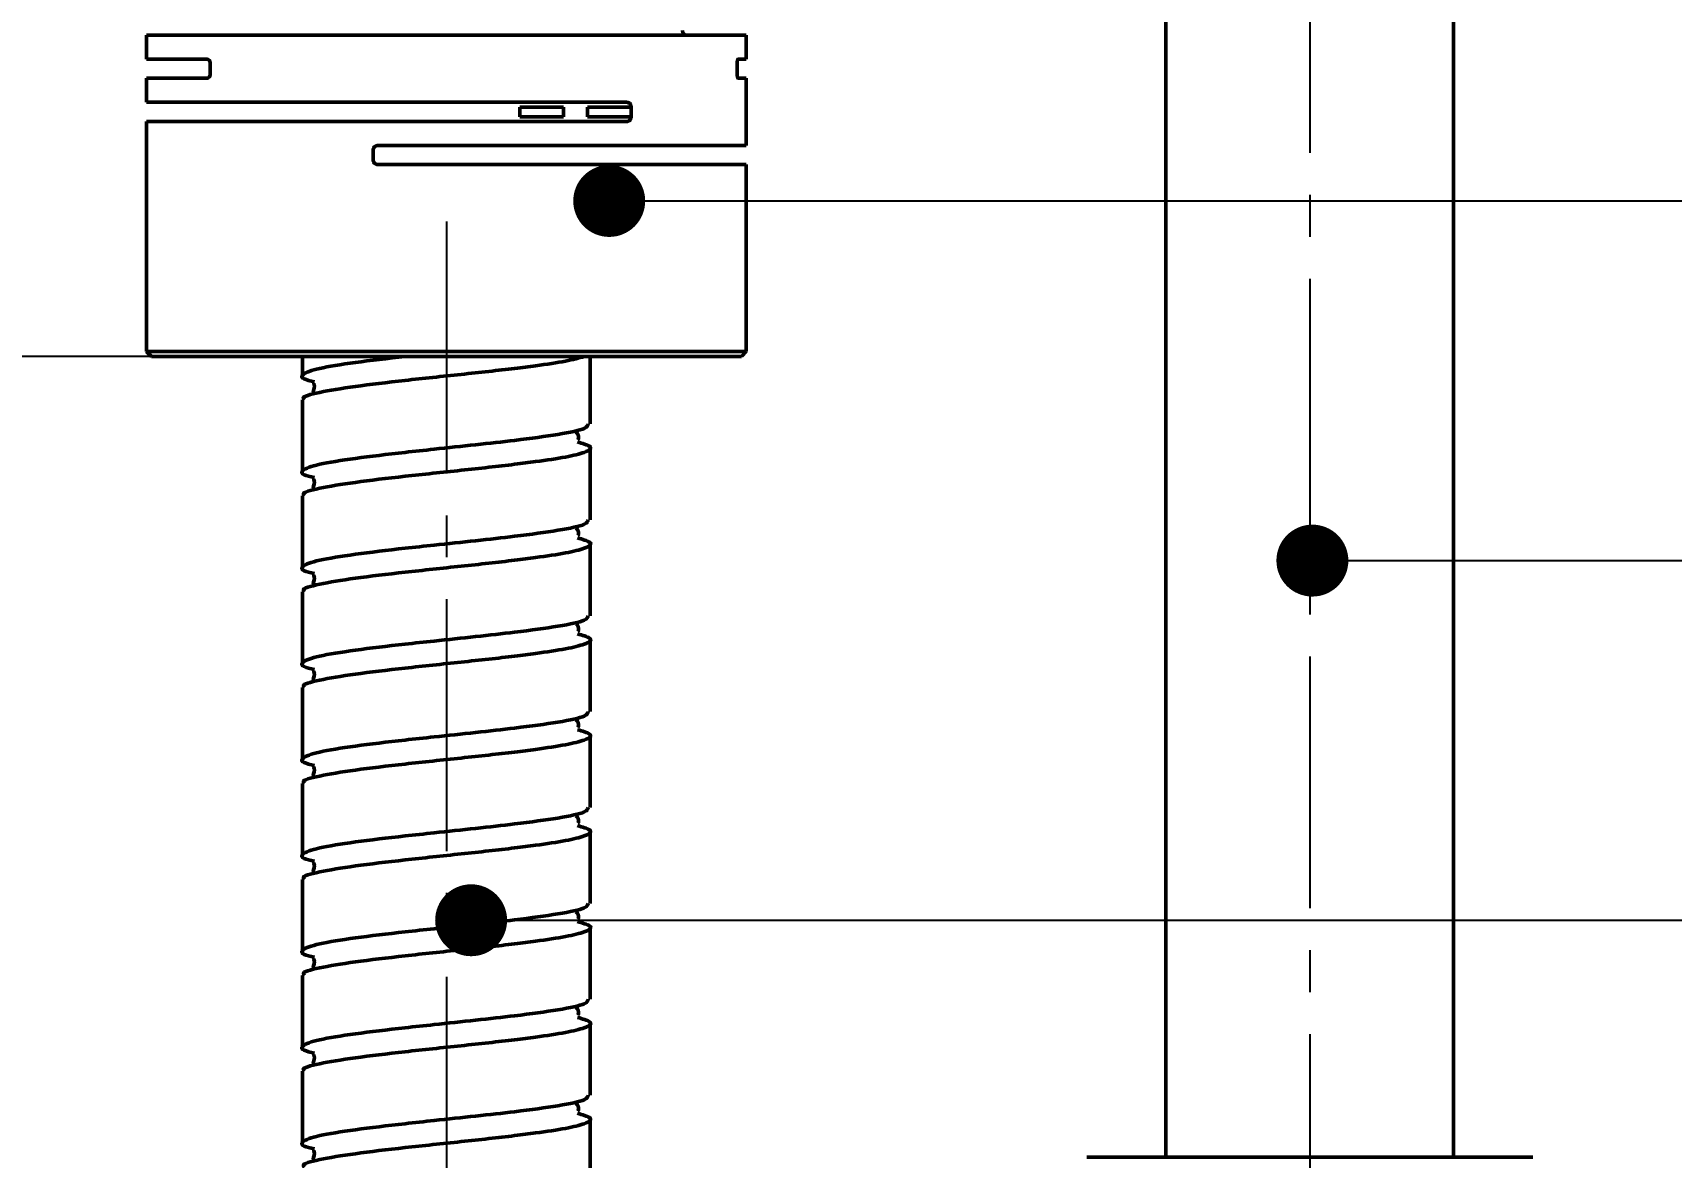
# Model space of a CAD drawing. Header units: millimetres. Extents: x -190 to 12889, y -227 to 3957.
# Drawn here: x 2079.9 to 2148.2, y 2102.1 to 2149 of the extents above; entities that cross this region are included whole.
import ezdxf
from ezdxf import colors
from ezdxf.entities.mleader import LeaderData, LeaderLine
from ezdxf.math import Vec2, Vec3

# ---------------------------------------------------------------- set-up
doc = ezdxf.new("R2010")
doc.units = ezdxf.units.MM
doc.header["$LTSCALE"] = 0.7
doc.header["$PDMODE"] = 35
doc.header["$PDSIZE"] = -4
doc.linetypes.add('CENTER2', pattern=[1.125, 0.75, -0.125, 0.125, -0.125])
doc.layers.get('0').update_dxf_attribs({"color": 255})
for name, color, linetype, lineweight in [('AM_5', 10, 'Continuous', 25), ('CON', 7, 'Continuous', 50), ('DIM', 94, 'Continuous', 25)]:
    doc.layers.add(name, color=color, linetype=linetype, lineweight=lineweight)
doc.styles.add('TCVN-7284', font='tcvn+7284-2003r.ttf')
doc.styles.add('TCVN7824', font='tcvn+7284-2003r.ttf', dxfattribs={"height": 3.5})
doc.dimstyles.new('TCVN_ISO-25_RadiusDia', dxfattribs={"dimtxt": 2.5, "dimasz": 2.5, "dimexe": 2, "dimexo": 0, "dimgap": 1, "dimtad": 1, "dimtoh": 1, "dimtxsty": 'TCVN-7284', "dimblk": 'Arrow', "dimcen": 0, "dimclrd": 256, "dimclre": 256, "dimclrt": 256, "dimadec": 0, "dimazin": 0, "dimtfac": 1, "dimtofl": 0, "dimtmove": 1, "dimatfit": 0, "dimldrblk": 'Arrow', "dimfxl": 1, "dimlwd": -1, "dimlwe": -1, "dimarcsym": 0})

# ---------------------------------------------------------------- blocks, each defined once
blk = doc.blocks.new('Arrow')
at = {"layer": 'DIM'}
blk.add_solid([(-1, 0.268), (-1, -0.268), (0, 0)], dxfattribs=at)
blk = doc.blocks.new('*D866')
at = {"layer": 'Defpoints', "color": 0, "ltscale": 0.2, "transparency": 16777216}
for p in [(2084.859, 2135.469), (2019.083, 2003.469), (2071.909, 2003.469)]:
    blk.add_point(p, dxfattribs=at)
at = {"layer": 'DIM', "ltscale": 0.2, "transparency": 16777216}
for p, q in [((2084.859, 2135.469), (2015.083, 2135.469)), ((2019.083, 2130.469), (2019.083, 2008.469)), ((2071.909, 2003.469), (2015.083, 2003.469))]:
    blk.add_line(p, q, dxfattribs=at)
at = {"layer": 'DIM', "ltscale": 0.2, "transparency": 16777216, "xscale": 5.000000000000284, "yscale": 5.000000000000284, "zscale": 5.000000000000284}
for p, rotation in [((2019.083, 2135.469), 90), ((2019.083, 2003.469), 270)]:
    blk.add_blockref('Arrow', p, dxfattribs=dict(at, rotation=rotation))
at = {"layer": 'DIM', "ltscale": 0.2, "transparency": 16777216, "insert": (2014.583, 2069.469), "char_height": 5, "attachment_point": 5, "rotation": 90, "style": 'TCVN-7284'}
blk.add_mtext('132', dxfattribs=at)
blk = doc.blocks.new('_Dot')
at = {"color": 0, "linetype": 'ByBlock', "lineweight": -2}
blk.add_line((-0.5, 0), (-1, 0), dxfattribs=at)
at = {"color": 0, "linetype": 'ByBlock', "const_width": 0.5}
blk.add_lwpolyline([(-0.25, 0, 1), (0.25, 0, 1)], format="xyb", close=True, dxfattribs=at)
blk = doc.blocks.new('*U847')
at = {"layer": 'AM_5', "color": 0, "linetype": 'CENTER2', "ltscale": 20, "transparency": 16777216}
blk.add_line((0, 40.139), (0, -158.428), dxfattribs=at)
blk = doc.blocks.new('*U849')
at = {"layer": 'AM_5', "color": 0, "linetype": 'CENTER2', "ltscale": 20, "transparency": 16777216}
blk.add_line((0, 103.936), (0, -85.115), dxfattribs=at)

msp = doc.modelspace()

# ---------------------------------------------------------------- linework, layer by layer
at = {"layer": 'CON', "color": 7, "linetype": 'Continuous'}
for p, q in [((2127.1588, 2158.0693), (2127.1588, 2102.0693)), ((2139.1588, 2102.0693), (2139.1588, 2158.0693)), ((2084.6588, 2148.8693), (2084.6588, 2147.8693)), ((2084.6588, 2148.8693), (2109.6588, 2148.8693)), ((2109.6588, 2147.8693), (2109.6588, 2148.8693)), ((2087.1786, 2147.8693), (2084.6588, 2147.8693)), ((2087.3137, 2147.2693), (2087.3137, 2147.6693)), ((2109.2784, 2147.6693), (2109.2784, 2147.2693)), ((2109.6588, 2147.8693), (2109.3308, 2147.8693)), ((2084.6588, 2147.0693), (2084.6588, 2146.0693)), ((2084.6588, 2147.0693), (2087.1786, 2147.0693)), ((2109.3308, 2147.0693), (2109.6588, 2147.0693)), ((2109.6588, 2144.2693), (2109.6588, 2147.0693)), ((2104.6851, 2146.0693), (2084.6588, 2146.0693)), ((2084.6588, 2145.2693), (2084.6588, 2135.6693)), ((2084.6588, 2145.2693), (2104.6851, 2145.2693)), ((2100.2188, 2145.8693), (2100.2188, 2145.4693)), ((2100.2188, 2145.8693), (2102.0441, 2145.8693)), ((2100.2188, 2145.4693), (2102.0441, 2145.4693)), ((2102.0441, 2145.4693), (2102.0441, 2145.8693)), ((2103.0357, 2145.8693), (2104.861, 2145.8693)), ((2103.0357, 2145.8693), (2103.0357, 2145.4693)), ((2103.0357, 2145.4693), (2104.861, 2145.4693)), ((2104.861, 2145.4693), (2104.861, 2145.8693)), ((2094.0987, 2144.0693), (2094.0987, 2143.6693)), ((2109.6588, 2144.2693), (2094.3142, 2144.2693)), ((2094.3142, 2143.4693), (2109.6588, 2143.4693)), ((2109.6588, 2135.6693), (2109.6588, 2143.4693)), ((2084.6588, 2135.6693), (2084.8588, 2135.4693)), ((2084.9289, 2135.6693), (2084.6588, 2135.6693)), ((2109.4588, 2135.4693), (2084.8588, 2135.4693)), ((2109.6588, 2135.6693), (2084.9289, 2135.6693)), ((2091.1588, 2135.4693), (2091.1588, 2134.6555)), ((2103.1588, 2132.6555), (2103.1588, 2135.4693)), ((2109.4588, 2135.4693), (2109.6588, 2135.6693)), ((2091.1588, 2133.6555), (2091.1588, 2130.6555)), ((2103.1588, 2128.6555), (2103.1588, 2131.6555)), ((2091.1588, 2129.6555), (2091.1588, 2126.6555)), ((2103.1588, 2124.6555), (2103.1588, 2127.6555)), ((2091.1588, 2125.6555), (2091.1588, 2122.6555)), ((2103.1588, 2120.6555), (2103.1588, 2123.6555)), ((2091.1588, 2121.6555), (2091.1588, 2118.6555)), ((2103.1588, 2116.6555), (2103.1588, 2119.6555)), ((2091.1588, 2117.6555), (2091.1588, 2114.6555)), ((2103.1588, 2112.6555), (2103.1588, 2115.6555)), ((2091.1588, 2113.6555), (2091.1588, 2110.6555)), ((2103.1588, 2108.6555), (2103.1588, 2111.6555)), ((2091.1588, 2109.6555), (2091.1588, 2106.6555)), ((2103.1588, 2104.6555), (2103.1588, 2107.6555)), ((2091.1588, 2105.6555), (2091.1588, 2102.6555)), ((2103.1588, 2100.6555), (2103.1588, 2103.6555)), ((2142.4588, 2102.0693), (2123.8588, 2102.0693))]:
    msp.add_line(p, q, dxfattribs=at)
for points, knots in [([(2107.139, 2148.8693), (2107.1222, 2148.872), (2107.0889, 2148.8774), (2107.0517, 2148.9136), (2107.0283, 2148.953), (2107.0148, 2148.988), (2107.0057, 2149.0274), (2107.0045, 2149.0553), (2107.0039, 2149.0693)], [0, 0, 0, 0, 0.250166, 0.4987352, 0.6229356, 0.7472374, 0.8724913, 1, 1, 1, 1]), ([(2087.3137, 2147.6693), (2087.3131, 2147.6834), (2087.3119, 2147.7112), (2087.3028, 2147.7505), (2087.2893, 2147.7856), (2087.2659, 2147.825), (2087.2286, 2147.8612), (2087.1953, 2147.8666), (2087.1786, 2147.8693)], [0, 0, 0, 0, 0.1273937, 0.252521, 0.3767052, 0.5008192, 0.7494054, 1, 1, 1, 1]), ([(2109.3308, 2147.8693), (2109.3244, 2147.8666), (2109.3118, 2147.8612), (2109.2973, 2147.8251), (2109.2881, 2147.7857), (2109.2828, 2147.7506), (2109.2791, 2147.7113), (2109.2787, 2147.6834), (2109.2784, 2147.6693)], [0, 0, 0, 0, 0.250166, 0.4987352, 0.6229356, 0.7472374, 0.8724913, 1, 1, 1, 1]), ([(2087.1786, 2147.0693), (2087.1953, 2147.072), (2087.2286, 2147.0774), (2087.2658, 2147.1136), (2087.2892, 2147.153), (2087.3027, 2147.188), (2087.3119, 2147.2274), (2087.3131, 2147.2553), (2087.3137, 2147.2693)], [0, 0, 0, 0, 0.250166, 0.4987352, 0.6229356, 0.7472374, 0.8724913, 1, 1, 1, 1]), ([(2109.2784, 2147.2693), (2109.2787, 2147.2553), (2109.2791, 2147.2274), (2109.2828, 2147.1881), (2109.2881, 2147.1531), (2109.2972, 2147.1137), (2109.3117, 2147.0774), (2109.3244, 2147.072), (2109.3308, 2147.0693)], [0, 0, 0, 0, 0.1273937, 0.252521, 0.3767052, 0.5008192, 0.7494054, 1, 1, 1, 1]), ([(2104.861, 2145.8693), (2104.8602, 2145.8834), (2104.8587, 2145.9112), (2104.8471, 2145.9505), (2104.8297, 2145.9856), (2104.7995, 2146.025), (2104.7512, 2146.0612), (2104.7072, 2146.0666), (2104.6851, 2146.0693)], [0, 0, 0, 0, 0.1273937, 0.252521, 0.3767052, 0.5008192, 0.7494054, 1, 1, 1, 1]), ([(2104.6851, 2145.2693), (2104.7071, 2145.272), (2104.7511, 2145.2774), (2104.7994, 2145.3136), (2104.8297, 2145.353), (2104.8471, 2145.388), (2104.8587, 2145.4274), (2104.8602, 2145.4553), (2104.861, 2145.4693)], [0, 0, 0, 0, 0.250166, 0.4987352, 0.6229356, 0.7472374, 0.8724913, 1, 1, 1, 1]), ([(2094.3142, 2144.2693), (2094.2873, 2144.2666), (2094.2336, 2144.2612), (2094.1743, 2144.2251), (2094.1372, 2144.1857), (2094.1158, 2144.1506), (2094.1015, 2144.1113), (2094.0996, 2144.0834), (2094.0987, 2144.0693)], [0, 0, 0, 0, 0.250166, 0.4987352, 0.6229356, 0.7472374, 0.8724913, 1, 1, 1, 1]), ([(2094.0987, 2143.6693), (2094.0996, 2143.6553), (2094.1015, 2143.6274), (2094.1158, 2143.5881), (2094.1371, 2143.5531), (2094.1742, 2143.5137), (2094.2335, 2143.4774), (2094.2872, 2143.472), (2094.3142, 2143.4693)], [0, 0, 0, 0, 0.1273937, 0.252521, 0.3767052, 0.5008192, 0.7494054, 1, 1, 1, 1]), ([(2091.6544, 2134.4138), (2091.5683, 2134.4323), (2091.0928, 2134.5345), (2091.0771, 2134.7206), (2091.7312, 2134.9693), (2093.2592, 2135.2181), (2094.7098, 2135.3855), (2095.4362, 2135.4693)], [0, 0, 0, 0, 0.0524763, 0.2897003, 0.5262382, 0.762776, 1, 1, 1, 1]), ([(2091.2472, 2133.6555), (2091.2209, 2133.6772), (2091.093, 2133.7823), (2091.7849, 2133.9693), (2093.256, 2134.2182), (2095.3949, 2134.4693), (2097.7812, 2134.7207), (2099.6594, 2134.9228), (2101.1085, 2135.1089), (2102.2232, 2135.2736), (2102.6783, 2135.404), (2102.9062, 2135.4693)], [0, 0, 0, 0, 0.0356208, 0.1730969, 0.310573, 0.4484479, 0.5863228, 0.7237989, 0.7849918, 0.8923081, 1, 1, 1, 1]), ([(2091.6516, 2134.3615), (2091.6454, 2134.3619), (2091.6084, 2134.3647), (2091.7221, 2134.1891), (2091.5499, 2133.9471), (2091.6492, 2133.9666), (2091.6616, 2133.9691)], [0, 0, 0, 0, 0.0599513, 0.3578022, 0.9200699, 1, 1, 1, 1]), ([(2091.6544, 2130.4138), (2091.5683, 2130.4323), (2091.0928, 2130.5345), (2091.0779, 2130.7205), (2091.7282, 2130.9694), (2093.2703, 2131.2178), (2095.0573, 2131.4305), (2096.8068, 2131.617), (2098.3927, 2131.7856), (2100.24, 2131.9906), (2101.9109, 2132.2182), (2103.0237, 2132.4478), (2103.0564, 2132.5935), (2103.0703, 2132.6555)], [0, 0, 0, 0, 0.0246942, 0.1363265, 0.247636, 0.3589455, 0.4705778, 0.5291054, 0.611809, 0.6942668, 0.8055762, 0.9172086, 1, 1, 1, 1]), ([(2102.6348, 2131.9973), (2102.6501, 2132.0084), (2102.6927, 2132.0393), (2102.6425, 2132.2915), (2102.5565, 2132.3102), (2102.5527, 2132.311)], [0, 0, 0, 0, 0.3497734, 0.9712388, 1, 1, 1, 1]), ([(2091.2472, 2129.6555), (2091.2209, 2129.6772), (2091.093, 2129.7823), (2091.7849, 2129.9693), (2093.256, 2130.2182), (2095.3948, 2130.4693), (2097.7817, 2130.7207), (2099.6579, 2130.9228), (2101.1115, 2131.1089), (2102.2021, 2131.2737), (2103.0571, 2131.4875), (2103.325, 2131.6978), (2102.8345, 2131.8411), (2102.6285, 2131.9013)], [0, 0, 0, 0, 0.0287778, 0.1398438, 0.2509098, 0.3622979, 0.4736861, 0.5847521, 0.6341894, 0.7208894, 0.807893, 0.9192811, 1, 1, 1, 1]), ([(2091.6516, 2130.3615), (2091.6454, 2130.3619), (2091.6084, 2130.3647), (2091.7221, 2130.1891), (2091.5499, 2129.9471), (2091.6492, 2129.9666), (2091.6616, 2129.9691)], [0, 0, 0, 0, 0.0599513, 0.3578022, 0.9200699, 1, 1, 1, 1]), ([(2091.6544, 2126.4138), (2091.5683, 2126.4323), (2091.0928, 2126.5345), (2091.0779, 2126.7205), (2091.7282, 2126.9694), (2093.2703, 2127.2178), (2095.0573, 2127.4305), (2096.8068, 2127.617), (2098.3927, 2127.7856), (2100.24, 2127.9906), (2101.9109, 2128.2182), (2103.0237, 2128.4478), (2103.0564, 2128.5935), (2103.0703, 2128.6555)], [0, 0, 0, 0, 0.0246942, 0.1363265, 0.247636, 0.3589455, 0.4705778, 0.5291054, 0.611809, 0.6942668, 0.8055762, 0.9172086, 1, 1, 1, 1]), ([(2102.6348, 2127.9973), (2102.6501, 2128.0084), (2102.6927, 2128.0393), (2102.6425, 2128.2915), (2102.5565, 2128.3102), (2102.5527, 2128.311)], [0, 0, 0, 0, 0.3497734, 0.9712388, 1, 1, 1, 1]), ([(2091.2472, 2125.6555), (2091.2209, 2125.6772), (2091.093, 2125.7823), (2091.7849, 2125.9693), (2093.256, 2126.2182), (2095.3948, 2126.4693), (2097.7817, 2126.7207), (2099.6579, 2126.9228), (2101.1115, 2127.1089), (2102.2021, 2127.2737), (2103.0571, 2127.4875), (2103.325, 2127.6978), (2102.8345, 2127.8411), (2102.6285, 2127.9013)], [0, 0, 0, 0, 0.0287778, 0.1398438, 0.2509098, 0.3622979, 0.4736861, 0.5847521, 0.6341894, 0.7208894, 0.807893, 0.9192811, 1, 1, 1, 1]), ([(2091.6516, 2126.3615), (2091.6454, 2126.3619), (2091.6084, 2126.3647), (2091.7221, 2126.1891), (2091.5499, 2125.9471), (2091.6492, 2125.9666), (2091.6616, 2125.9691)], [0, 0, 0, 0, 0.0599513, 0.3578022, 0.9200699, 1, 1, 1, 1]), ([(2091.6544, 2122.4138), (2091.5683, 2122.4323), (2091.0928, 2122.5345), (2091.0779, 2122.7205), (2091.7282, 2122.9694), (2093.2703, 2123.2178), (2095.0573, 2123.4305), (2096.8068, 2123.617), (2098.3927, 2123.7856), (2100.24, 2123.9906), (2101.9109, 2124.2182), (2103.0237, 2124.4478), (2103.0564, 2124.5935), (2103.0703, 2124.6555)], [0, 0, 0, 0, 0.02469418, 0.13632653, 0.247636, 0.35894547, 0.47057781, 0.52910544, 0.61180902, 0.69426675, 0.80557622, 0.91720857, 1, 1, 1, 1]), ([(2102.6348, 2123.9973), (2102.6501, 2124.0084), (2102.6927, 2124.0393), (2102.6425, 2124.2915), (2102.5565, 2124.3102), (2102.5527, 2124.311)], [0, 0, 0, 0, 0.3497734, 0.9712388, 1, 1, 1, 1]), ([(2091.2472, 2121.6555), (2091.2209, 2121.6772), (2091.093, 2121.7823), (2091.7849, 2121.9693), (2093.256, 2122.2182), (2095.3948, 2122.4693), (2097.7817, 2122.7207), (2099.6579, 2122.9228), (2101.1115, 2123.1089), (2102.2021, 2123.2737), (2103.0571, 2123.4875), (2103.325, 2123.6978), (2102.8345, 2123.8411), (2102.6285, 2123.9013)], [0, 0, 0, 0, 0.02877782, 0.1398438, 0.25090978, 0.36229793, 0.47368607, 0.58475206, 0.63418935, 0.72088944, 0.807893, 0.91928114, 1, 1, 1, 1]), ([(2091.6516, 2122.3615), (2091.6454, 2122.3619), (2091.6084, 2122.3647), (2091.7221, 2122.1891), (2091.5499, 2121.9471), (2091.6492, 2121.9666), (2091.6616, 2121.9691)], [0, 0, 0, 0, 0.0599513, 0.3578022, 0.9200699, 1, 1, 1, 1]), ([(2091.6544, 2118.4138), (2091.5683, 2118.4323), (2091.0928, 2118.5345), (2091.0779, 2118.7205), (2091.7282, 2118.9694), (2093.2703, 2119.2178), (2095.0573, 2119.4305), (2096.8068, 2119.617), (2098.3927, 2119.7856), (2100.24, 2119.9906), (2101.9109, 2120.2182), (2103.0237, 2120.4478), (2103.0564, 2120.5935), (2103.0703, 2120.6555)], [0, 0, 0, 0, 0.02469418, 0.13632653, 0.247636, 0.35894547, 0.47057781, 0.52910544, 0.61180902, 0.69426675, 0.80557622, 0.91720857, 1, 1, 1, 1]), ([(2102.6348, 2119.9973), (2102.6501, 2120.0084), (2102.6927, 2120.0393), (2102.6425, 2120.2915), (2102.5565, 2120.3102), (2102.5527, 2120.311)], [0, 0, 0, 0, 0.3497734, 0.9712388, 1, 1, 1, 1]), ([(2091.2472, 2117.6555), (2091.2209, 2117.6772), (2091.093, 2117.7823), (2091.7849, 2117.9693), (2093.256, 2118.2182), (2095.3948, 2118.4693), (2097.7817, 2118.7207), (2099.6579, 2118.9228), (2101.1115, 2119.1089), (2102.2021, 2119.2737), (2103.0571, 2119.4875), (2103.325, 2119.6978), (2102.8345, 2119.8411), (2102.6285, 2119.9013)], [0, 0, 0, 0, 0.02877782, 0.1398438, 0.25090978, 0.36229793, 0.47368607, 0.58475206, 0.63418935, 0.72088944, 0.807893, 0.91928114, 1, 1, 1, 1]), ([(2091.6516, 2118.3615), (2091.6454, 2118.3619), (2091.6084, 2118.3647), (2091.7221, 2118.1891), (2091.5499, 2117.9471), (2091.6492, 2117.9666), (2091.6616, 2117.9691)], [0, 0, 0, 0, 0.0599513, 0.3578022, 0.9200699, 1, 1, 1, 1]), ([(2091.6544, 2114.4138), (2091.5683, 2114.4323), (2091.0928, 2114.5345), (2091.0779, 2114.7205), (2091.7282, 2114.9694), (2093.2703, 2115.2178), (2095.0573, 2115.4305), (2096.8068, 2115.617), (2098.3927, 2115.7856), (2100.24, 2115.9906), (2101.9109, 2116.2182), (2103.0237, 2116.4478), (2103.0564, 2116.5935), (2103.0703, 2116.6555)], [0, 0, 0, 0, 0.0246942, 0.1363265, 0.247636, 0.3589455, 0.4705778, 0.5291054, 0.611809, 0.6942668, 0.8055762, 0.9172086, 1, 1, 1, 1]), ([(2091.2472, 2113.6555), (2091.2209, 2113.6772), (2091.093, 2113.7823), (2091.7849, 2113.9693), (2093.256, 2114.2182), (2095.3948, 2114.4693), (2097.7817, 2114.7207), (2099.6579, 2114.9228), (2101.1115, 2115.1089), (2102.2021, 2115.2737), (2103.0571, 2115.4875), (2103.325, 2115.6978), (2102.8345, 2115.8411), (2102.6285, 2115.9013)], [0, 0, 0, 0, 0.02877782, 0.1398438, 0.25090978, 0.36229793, 0.47368607, 0.58475206, 0.63418935, 0.72088944, 0.807893, 0.91928114, 1, 1, 1, 1]), ([(2102.6348, 2115.9973), (2102.6501, 2116.0084), (2102.6927, 2116.0393), (2102.6425, 2116.2915), (2102.5565, 2116.3102), (2102.5527, 2116.311)], [0, 0, 0, 0, 0.3497734, 0.9712388, 1, 1, 1, 1]), ([(2091.6516, 2114.3615), (2091.6454, 2114.3619), (2091.6084, 2114.3647), (2091.7221, 2114.1891), (2091.5499, 2113.9471), (2091.6492, 2113.9666), (2091.6616, 2113.9691)], [0, 0, 0, 0, 0.0599513, 0.3578022, 0.9200699, 1, 1, 1, 1]), ([(2091.6544, 2110.4138), (2091.5683, 2110.4323), (2091.0928, 2110.5345), (2091.0779, 2110.7205), (2091.7282, 2110.9694), (2093.2703, 2111.2178), (2095.0573, 2111.4305), (2096.8068, 2111.617), (2098.3927, 2111.7856), (2100.24, 2111.9906), (2101.9109, 2112.2182), (2103.0237, 2112.4478), (2103.0564, 2112.5935), (2103.0703, 2112.6555)], [0, 0, 0, 0, 0.0246942, 0.1363265, 0.247636, 0.3589455, 0.4705778, 0.5291054, 0.611809, 0.6942668, 0.8055762, 0.9172086, 1, 1, 1, 1]), ([(2091.2472, 2109.6555), (2091.2209, 2109.6772), (2091.093, 2109.7823), (2091.7849, 2109.9693), (2093.256, 2110.2182), (2095.3948, 2110.4693), (2097.7817, 2110.7207), (2099.6579, 2110.9228), (2101.1115, 2111.1089), (2102.2021, 2111.2737), (2103.0571, 2111.4875), (2103.325, 2111.6978), (2102.8345, 2111.8411), (2102.6285, 2111.9013)], [0, 0, 0, 0, 0.0287778, 0.1398438, 0.2509098, 0.3622979, 0.4736861, 0.5847521, 0.6341894, 0.7208894, 0.807893, 0.9192811, 1, 1, 1, 1]), ([(2102.6348, 2111.9973), (2102.6501, 2112.0084), (2102.6927, 2112.0393), (2102.6425, 2112.2915), (2102.5565, 2112.3102), (2102.5527, 2112.311)], [0, 0, 0, 0, 0.3497734, 0.9712388, 1, 1, 1, 1]), ([(2091.6516, 2110.3615), (2091.6454, 2110.3619), (2091.6084, 2110.3647), (2091.7221, 2110.1891), (2091.5499, 2109.9471), (2091.6492, 2109.9666), (2091.6616, 2109.9691)], [0, 0, 0, 0, 0.0599513, 0.3578022, 0.9200699, 1, 1, 1, 1]), ([(2091.6544, 2106.4138), (2091.5683, 2106.4323), (2091.0928, 2106.5345), (2091.0779, 2106.7205), (2091.7282, 2106.9694), (2093.2703, 2107.2178), (2095.0573, 2107.4305), (2096.8068, 2107.617), (2098.3927, 2107.7856), (2100.24, 2107.9906), (2101.9109, 2108.2182), (2103.0237, 2108.4478), (2103.0564, 2108.5935), (2103.0703, 2108.6555)], [0, 0, 0, 0, 0.0246942, 0.1363265, 0.247636, 0.3589455, 0.4705778, 0.5291054, 0.611809, 0.6942668, 0.8055762, 0.9172086, 1, 1, 1, 1]), ([(2091.2472, 2105.6555), (2091.2209, 2105.6772), (2091.093, 2105.7823), (2091.7849, 2105.9693), (2093.256, 2106.2182), (2095.3948, 2106.4693), (2097.7817, 2106.7207), (2099.6579, 2106.9228), (2101.1115, 2107.1089), (2102.2021, 2107.2737), (2103.0571, 2107.4875), (2103.325, 2107.6978), (2102.8345, 2107.8411), (2102.6285, 2107.9013)], [0, 0, 0, 0, 0.0287778, 0.1398438, 0.2509098, 0.3622979, 0.4736861, 0.5847521, 0.6341894, 0.7208894, 0.807893, 0.9192811, 1, 1, 1, 1]), ([(2102.6348, 2107.9973), (2102.6501, 2108.0084), (2102.6927, 2108.0393), (2102.6425, 2108.2915), (2102.5565, 2108.3102), (2102.5527, 2108.311)], [0, 0, 0, 0, 0.3497734, 0.9712388, 1, 1, 1, 1]), ([(2091.6516, 2106.3615), (2091.6454, 2106.3619), (2091.6084, 2106.3647), (2091.7221, 2106.1891), (2091.5499, 2105.9471), (2091.6492, 2105.9666), (2091.6616, 2105.9691)], [0, 0, 0, 0, 0.0599513, 0.3578022, 0.9200699, 1, 1, 1, 1]), ([(2091.6544, 2102.4138), (2091.5683, 2102.4323), (2091.0928, 2102.5345), (2091.0779, 2102.7205), (2091.7282, 2102.9694), (2093.2703, 2103.2178), (2095.0573, 2103.4305), (2096.8068, 2103.617), (2098.3927, 2103.7856), (2100.24, 2103.9906), (2101.9109, 2104.2182), (2103.0237, 2104.4478), (2103.0564, 2104.5935), (2103.0703, 2104.6555)], [0, 0, 0, 0, 0.0246942, 0.1363265, 0.247636, 0.3589455, 0.4705778, 0.5291054, 0.611809, 0.6942668, 0.8055762, 0.9172086, 1, 1, 1, 1]), ([(2102.6348, 2103.9973), (2102.6501, 2104.0084), (2102.6927, 2104.0393), (2102.6425, 2104.2915), (2102.5565, 2104.3102), (2102.5527, 2104.311)], [0, 0, 0, 0, 0.34977343, 0.97123877, 1, 1, 1, 1]), ([(2091.2472, 2101.6555), (2091.2209, 2101.6772), (2091.093, 2101.7823), (2091.7849, 2101.9693), (2093.256, 2102.2182), (2095.3948, 2102.4693), (2097.7817, 2102.7207), (2099.6579, 2102.9228), (2101.1115, 2103.1089), (2102.2021, 2103.2737), (2103.0571, 2103.4875), (2103.325, 2103.6978), (2102.8345, 2103.8411), (2102.6285, 2103.9013)], [0, 0, 0, 0, 0.0287778, 0.1398438, 0.2509098, 0.3622979, 0.4736861, 0.5847521, 0.6341894, 0.7208894, 0.807893, 0.9192811, 1, 1, 1, 1]), ([(2091.6516, 2102.3615), (2091.6454, 2102.3619), (2091.6084, 2102.3647), (2091.7221, 2102.1891), (2091.5499, 2101.9471), (2091.6492, 2101.9666), (2091.6616, 2101.9691)], [0, 0, 0, 0, 0.0599513, 0.3578022, 0.9200699, 1, 1, 1, 1])]:
    msp.add_open_spline(points, degree=3, knots=knots, dxfattribs=at)

# ---------------------------------------------------------------- block references
at = {"layer": 'AM_5', "linetype": 'CENTER2', "ltscale": 20}
for name, p in [('*U847', (2133.1588, 2130.0693)), ('*U849', (2097.1588, 2037.1555))]:
    msp.add_blockref(name, p, dxfattribs=at)

# ---------------------------------------------------------------- dimensions: what is measured, and where the dimension line sits
at = {"layer": 'DIM', "ltscale": 0.2}
dim = msp.add_linear_dim(base=(2019.0832, 2003.4693), p1=(2084.8588, 2135.4693), p2=(2071.9088, 2003.4693), angle=90, dimstyle='TCVN_ISO-25_RadiusDia', override={"dimscale": 2, "dimtmove": 1}, dxfattribs=at)
dim.commit()
dim.dimension.update_dxf_attribs({"geometry": '*D866', "text_midpoint": (2014.5832, 2069.4693)})

# ---------------------------------------------------------------- leaders
at = {"layer": 'AM_5', "ltscale": 0.2}
ml = msp.add_multileader_mtext('Standard', dxfattribs=at)
ml.set_content('8', color=256, style='TCVN7824')
ml.set_leader_properties()
ml.set_arrow_properties(name='DOT')
ml.build(insert=Vec2(0, 0))
ml.multileader.update_dxf_attribs({"text_left_attachment_type": 6, "text_right_attachment_type": 6, "dogleg_length": 0.36, "arrow_head_size": 3})
ctx = ml.context
ctx.base_point, ctx.char_height, ctx.arrow_head_size, ctx.plane_origin = Vec3(2198.1696, 2141.9539), 5, 3, Vec3(2103.9483, 2141.9539)
ctx.left_attachment, ctx.right_attachment, ctx.text_align_type = 6, 6, 2
notes = []
notes.append((ctx, [(0, (1, 1, 0), (2197.8096, 2141.9539), (1, 0), 0.36, [(0, [(2103.9483, 2141.9539)], 0, [])])]))
ctx.mtext.insert, ctx.mtext.alignment, ctx.mtext.flow_direction = Vec3(2202.6696, 2147.9539), 3, 5
ml = msp.add_multileader_mtext('Standard', dxfattribs=at)
ml.set_content('7', color=256, style='TCVN7824')
ml.set_leader_properties()
ml.set_arrow_properties(name='DOT')
ml.build(insert=Vec2(0, 0))
ml.multileader.update_dxf_attribs({"text_left_attachment_type": 6, "text_right_attachment_type": 6, "dogleg_length": 0.36, "arrow_head_size": 3})
ctx = ml.context
ctx.base_point, ctx.char_height, ctx.arrow_head_size, ctx.plane_origin = Vec3(2198.1696, 2126.9539), 5, 3, Vec3(2133.268, 2126.9539)
ctx.left_attachment, ctx.right_attachment, ctx.text_align_type = 6, 6, 2
notes.append((ctx, [(0, (1, 1, 0), (2197.8096, 2126.9539), (1, 0), 0.36, [(0, [(2133.268, 2126.9539)], 0, [])])]))
ctx.mtext.insert, ctx.mtext.width, ctx.mtext.alignment, ctx.mtext.flow_direction = Vec3(2202.6696, 2132.9539), 0.65275, 3, 5
ml = msp.add_multileader_mtext('Standard', dxfattribs=at)
ml.set_content('6', color=256, style='TCVN7824')
ml.set_leader_properties()
ml.set_arrow_properties(name='DOT')
ml.build(insert=Vec2(0, 0))
ml.multileader.update_dxf_attribs({"text_left_attachment_type": 6, "text_right_attachment_type": 6, "dogleg_length": 0.36, "arrow_head_size": 3})
ctx = ml.context
ctx.base_point, ctx.char_height, ctx.arrow_head_size, ctx.plane_origin = Vec3(2198.1696, 2111.9532), 5, 3, Vec3(2098.1901, 2111.9532)
ctx.left_attachment, ctx.right_attachment, ctx.text_align_type = 6, 6, 2
notes.append((ctx, [(0, (1, 1, 0), (2197.8096, 2111.9532), (1, 0), 0.36, [(0, [(2098.1901, 2111.9532)], 0, [])])]))
ctx.mtext.insert, ctx.mtext.alignment, ctx.mtext.flow_direction = Vec3(2202.6696, 2117.9532), 3, 5
ml = msp.add_multileader_mtext('Standard', dxfattribs=at)
ml.set_content('5', color=256, style='TCVN7824')
ml.set_leader_properties()
ml.set_arrow_properties(name='DOT')
ml.build(insert=Vec2(0, 0))
ml.multileader.update_dxf_attribs({"text_left_attachment_type": 6, "text_right_attachment_type": 6, "dogleg_length": 0.36, "arrow_head_size": 3})
ctx = ml.context
ctx.base_point, ctx.char_height, ctx.arrow_head_size, ctx.plane_origin = Vec3(2198.1696, 2096.9539), 5, 3, Vec3(2133.4416, 2096.9539)
ctx.left_attachment, ctx.right_attachment, ctx.text_align_type = 6, 6, 2
notes.append((ctx, [(0, (1, 1, 0), (2197.8096, 2096.9539), (1, 0), 0.36, [(0, [(2064.3136, 2096.9539)], 0, [])])]))
ctx.mtext.insert, ctx.mtext.alignment, ctx.mtext.flow_direction = Vec3(2202.6696, 2102.9539), 3, 5
for ctx, leaders in notes:
    for number, flags, end, landing, length, lines in leaders:
        leader = LeaderData()
        leader.index, (leader.has_last_leader_line, leader.has_dogleg_vector, leader.attachment_direction) = number, flags
        leader.last_leader_point, leader.dogleg_vector, leader.dogleg_length = Vec3(end), Vec3(landing), length
        for number, points, colour, breaks in lines:
            line = LeaderLine()
            line.index, line.vertices, line.color, line.breaks = number, Vec3.list(points), colors.encode_raw_color(colour), breaks
            leader.lines.append(line)
        ctx.leaders.append(leader)

doc.saveas('drawing.dxf')
